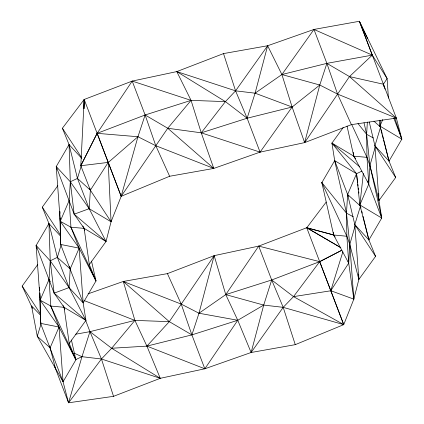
<?xml version="1.0" encoding="UTF-8"?>
<svg xmlns="http://www.w3.org/2000/svg" width="424" height="424" viewBox="0 0 424 424"><rect width="100%" height="100%" fill="white"/><g stroke="black" fill="none" stroke-linecap="round" stroke-linejoin="round"><path stroke-width="0.64" d="M84.005 108.613L84.169 99.423L80.804 165.731L90.365 190.185L111.062 221.773L106.037 241.489L89.321 264.565L95.983 280.948L83.168 302.884L85.934 320.38L69.223 343.435L75.88 359.828L63.065 381.77L68.524 402.758M84.021 108.655L84.191 99.47L132.208 81.09L176.787 71.592L223.512 53.588L267.639 45.75L313.972 29.436L359.382 21.274L372.293 55.115L387.117 78.578L388.4 98.061M367.354 122.059L366.627 134.313L366.983 157.346L368.758 184.106L381.727 218.031L368.912 239.973L375.574 256.35L358.852 279.432L353.828 299.143L343.737 324.641L295.263 344.659L251.119 352.498L204.829 368.79L160.272 378.314L113.526 396.334L68.55 402.8L54.41 365.806M91.505 261.067L95.983 280.948L79.14 248.141L70.956 227.232L69.17 200.462L70.315 181.779L69.064 144.595L62.397 128.228L84.191 99.47L121.179 196.333L111.062 221.773L89.188 208.703L70.315 181.779L56.238 166.563L69.064 144.595L81.774 158.396M363.336 173.538L359.854 204.951L368.912 239.973L354.803 224.588L347.622 194.499L334.684 160.643L331.928 143.105L343.196 127.566M380.614 120.204L379.962 126.092L389.015 161.088L395.671 177.486L378.961 200.536L381.727 218.031L359.854 204.951L356.547 173.692L331.928 143.105L353.791 156.175L355.625 158.783M326.151 202.121L306.748 227.778L340.822 247.653L306.732 227.73L343.737 324.641L283.2 307.347L263.712 305.084L237.758 320.274L204.829 368.79L191.881 334.886L198.989 313.23L214.162 255.656L258.714 246.1L306.727 227.73L333.646 234.986L346.869 236.253L349.805 244.388L358.852 279.432L358.704 274.158M319.776 85.023L281.896 74.534L292.12 107.028L304.633 142.607L319.776 85.023L326.877 63.367L313.972 29.436L281.896 74.534L255.089 93.179L247.128 118.227L260.076 152.131L304.633 142.607L351.395 124.64L396.345 118.1L349.466 76.58L326.877 63.367L281.896 74.534L267.639 45.75L235.569 90.842L225.414 101.622L201.252 132.823L213.781 168.423L260.076 152.131L292.12 107.028L319.776 85.023L337.552 94.086L396.345 118.1M260.076 152.131L201.252 132.823L191.054 100.371L176.787 71.592L235.569 90.842L255.089 93.179L267.639 45.75M74.237 353.208L81.97 356.69L101.447 359.001L160.272 378.314L146.9 346.116L134.901 320.401L123.294 281.457L167.422 273.623L214.162 255.656L225.759 294.606L237.758 320.274L251.119 352.498L263.712 305.084L271.694 279.983L258.714 246.1L225.759 294.606L198.989 313.23L181.233 304.109L123.294 281.457L88.075 293.837M255.089 93.179L292.12 107.028L247.128 118.227L225.414 101.622L191.054 100.371L145.119 114.994L137.948 136.735L121.163 196.307L169.642 176.262L213.781 168.423L167.75 128.26L145.119 114.994L132.208 81.09L97.128 133.332L80.804 165.731L108.221 162.403L111.062 221.773M355.18 225.653L349.805 244.388L348.714 263.129L353.828 299.143L330.778 290.71L342.878 251.819M375.261 147.086L369.914 165.508L368.758 184.106L359.854 204.951L360.972 208.025M85.463 319.94L89.952 331.653L81.97 356.69L68.55 402.8L101.447 359.001L111.66 348.258L134.901 320.401L169.309 321.652L191.881 334.886L237.758 320.274L198.989 313.23M351.703 124.539L366.983 157.346L369.914 165.508L378.961 200.536L374.938 145.803L380.572 127.121L379.962 126.092L379.337 120.225M57.828 185.707L42.289 207.14L48.946 223.538L36.13 245.448L50.233 260.818L69.085 287.599L83.168 302.884L60.637 244.452L60.256 221.286L56.238 166.563L74.158 214.189L84.132 228.366L106.037 241.489L89.188 208.703L77.449 178.414L81.212 166.023M41.043 323.883L37.28 336.285L63.065 381.77L59.042 327.026L50.811 306.054L49.067 279.363L50.233 260.818L48.946 223.538L60.378 235.951M63.065 381.77L40.545 323.358L40.153 300.166L36.13 245.448L54.129 293.159L64.066 307.31L85.934 320.38L69.085 287.599L57.341 257.336L61.125 244.987M358.852 279.432L354.803 224.588L360.495 206.112L347.622 194.499L356.547 173.692L361.911 171.121M81.26 164.549L80.804 165.731L97.112 133.316M71.412 339.974L75.88 359.828L59.042 327.026L40.545 323.358L41.022 322.224M69.17 200.462L60.256 221.286L79.14 248.141L83.168 302.884M382.761 119.526L379.962 126.092L401.83 139.152L389.015 161.088L374.938 145.803L369.267 122.033M330.778 290.71L348.714 263.129L333.646 234.986L321.858 182.617L334.684 160.643L356.547 173.692L357.649 182.771M108.221 162.403L90.365 190.185L89.188 208.703L74.158 214.189L70.315 181.779L77.449 178.414L90.365 190.185L89.909 188.288M384.07 86.74L383.407 84.196L387.117 78.578L359.345 21.2L359.674 22.477M304.633 142.607L349.466 76.58L372.293 55.115L313.972 29.436M75.668 334.218L89.952 331.653L111.66 348.258L146.9 346.116L169.309 321.652L214.162 255.656M132.208 81.09L191.054 100.371L167.75 128.26L121.163 196.307L97.128 133.332L145.119 114.994L155.799 145.729L169.642 176.262M251.119 352.498L283.2 307.347L293.519 296.625L319.68 261.645L341.903 250.208L319.691 261.666M32.51 308.439L22.17 286.067L37.757 264.539M108.306 162.44L137.948 136.735L155.799 145.729L213.781 168.423M54.129 293.159L69.085 287.599L70.209 268.927L57.341 257.336L50.233 260.818L54.129 293.159L85.934 320.38M75.981 359.473L81.97 356.69M295.263 344.659L283.2 307.347L271.694 279.983L293.519 296.625L343.737 324.614L319.68 261.645L271.694 279.983L225.759 294.606L263.712 305.084M372.293 55.115L326.877 63.367L337.552 94.086L351.395 124.64M293.519 296.625L330.746 290.784M97.128 133.332L137.948 136.735M60.144 218.026L60.256 221.286L70.956 227.232L84.132 228.366L84.567 230.285M366.983 157.346L353.791 156.175L347.018 126.076M40.105 298.862L40.153 300.166L50.811 306.054L64.066 307.31L64.639 309.87M167.75 128.26L201.252 132.823L247.128 118.227L235.569 90.842L223.512 53.588M349.466 76.58L383.423 84.233M258.714 246.1L319.68 261.645M306.748 227.778L333.646 234.986L335.13 237.106M84.355 300.643L134.901 320.401L89.952 331.653L101.447 359.001L113.526 396.334M204.829 368.79L146.9 346.116L191.881 334.886L181.233 304.109L167.422 273.623M353.213 216.712L346.477 213.171L321.858 182.617L322.351 183.825M373.364 137.97L366.627 134.313L357.999 123.585M176.787 71.592L225.414 101.622M111.66 348.258L160.272 378.314M331.928 143.105L359.732 166.871M74.158 214.189L106.037 241.489M123.294 281.457L169.309 321.652M373.915 121.153L380.572 127.121M40.646 315.318L31.53 305.879L37.28 336.285L50.101 347.844L55.586 368.896M22.17 286.067L40.418 313.866M374.938 145.803L395.671 177.486M354.803 224.588L375.574 256.35M62.397 128.228L81.662 157.643M42.289 207.14L60.515 234.991M82.887 226.04L84.132 228.366L89.321 264.565M50.318 281.69L49.067 279.363L40.153 300.166L59.042 327.026L50.101 347.844L49.645 345.915M63.128 305.561L64.066 307.31L69.223 343.435M367.645 38.791L359.345 21.2L396.339 118.068L401.83 139.152L393.822 118.163M321.858 182.617L346.869 236.253L348.714 263.129L348.051 261.322M70.956 227.232L95.983 280.948M50.811 306.054L75.88 359.828M348.337 196.323L347.622 194.499L346.477 213.171L346.869 236.253M367.661 181.096L368.758 184.106L353.791 156.175L353.234 152.306M383.407 84.196L385.082 89.194M394.712 117.92L401.83 139.152M381.208 129.68L382.167 133.528M382.485 134.811L383.439 138.653M383.757 139.936L389.015 161.088M361.767 211.221L362.244 213.139M363.039 216.33L368.912 239.973M48.946 223.538L57.341 257.336M69.064 144.595L77.449 178.414M69.6 266.362L70.209 268.927L79.14 248.141L60.637 244.452L59.742 211.65M364.031 122.775L366.627 134.313L369.914 165.508L381.727 218.031M334.684 160.643L346.477 213.171L349.805 244.388L353.828 299.143M56.238 166.563L56.646 169.16M36.13 245.448L36.644 248.692M333.275 232.368L333.646 234.986M357.808 184.064L358.047 186.009M358.285 187.954L358.519 189.899M358.757 191.844L358.916 193.143M59.922 211.502L59.991 213.458M39.909 292.984L40.063 297.553M378.759 193.312L378.849 196.593M378.908 198.565L378.961 200.536M39.559 287.255L39.649 290.535M39.724 293.159L40.545 323.358"/></g></svg>
